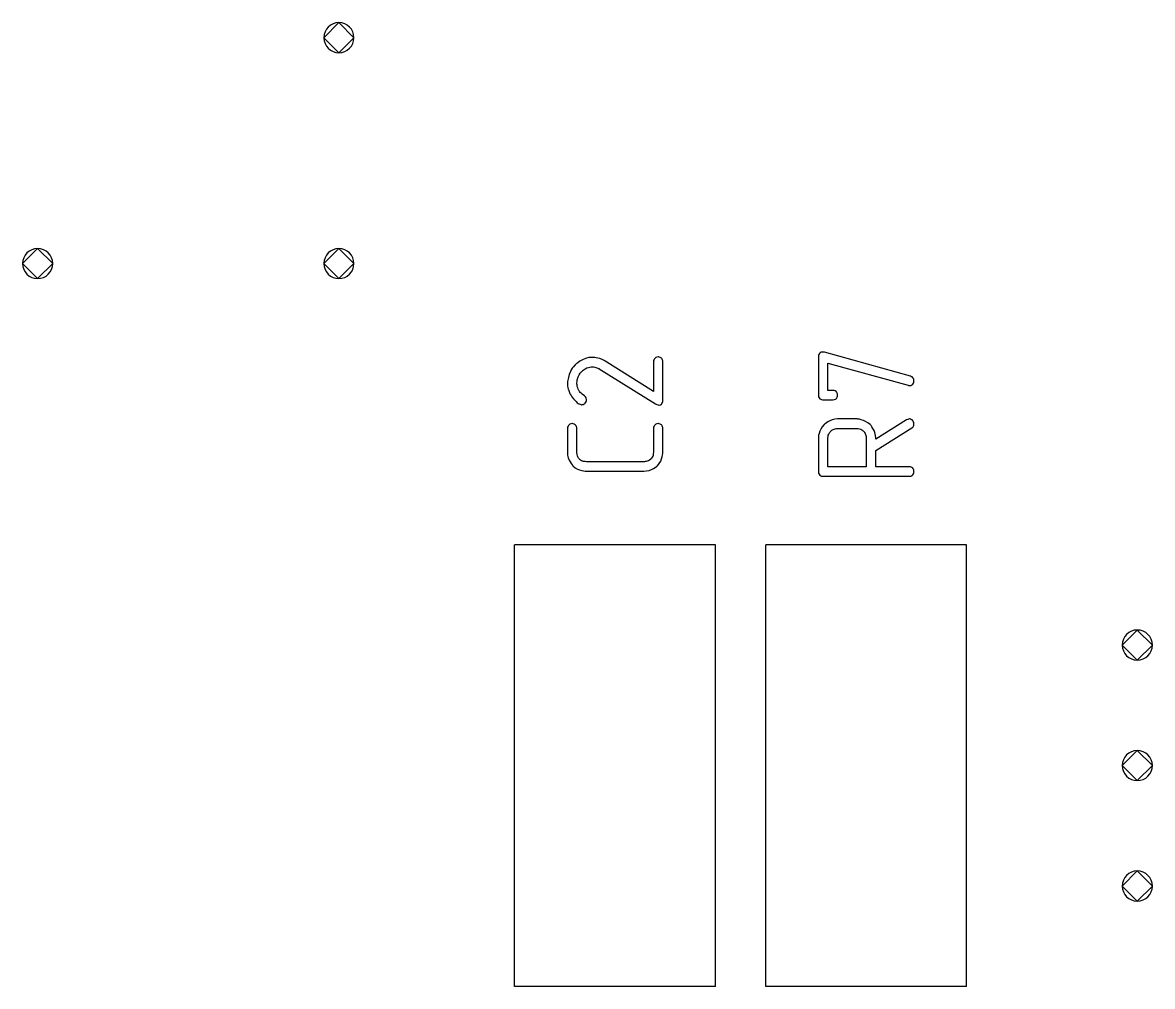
# Model space of a CAD drawing. Header units: inches. Extents: x 0 to 594, y -420 to 0.
# Drawn here: x 182.16 to 193.41, y -156.78 to -147.18 of the extents above; entities that cross this region are included whole.
import ezdxf

# ---------------------------------------------------------------- set-up
doc = ezdxf.new("R2010")
doc.units = ezdxf.units.IN
doc.header["$MEASUREMENT"] = 0

msp = doc.modelspace()

# ---------------------------------------------------------------- linework, layer by layer
at = {"color": 18, "true_color": 0x000000}
for p, q in [((185.312, -147.183), (185.162, -147.333)), ((185.462, -147.333), (185.312, -147.183)), ((185.162, -147.333), (185.312, -147.483)), ((185.312, -147.483), (185.462, -147.333)), ((182.312, -149.433), (182.162, -149.583)), ((182.462, -149.583), (182.312, -149.433)), ((185.312, -149.433), (185.162, -149.583)), ((185.462, -149.583), (185.312, -149.433)), ((182.162, -149.583), (182.312, -149.733)), ((182.312, -149.733), (182.462, -149.583)), ((185.162, -149.583), (185.312, -149.733)), ((185.312, -149.733), (185.462, -149.583)), ((187.801, -150.52), (187.767, -150.53)), ((187.819, -150.519), (187.801, -150.52)), ((187.838, -150.517), (187.819, -150.519)), ((187.84, -150.517), (187.838, -150.517)), ((187.847, -150.517), (187.84, -150.517)), ((187.859, -150.519), (187.847, -150.517)), ((187.874, -150.522), (187.859, -150.519)), ((187.891, -150.525), (187.874, -150.522)), ((187.911, -150.53), (187.891, -150.525)), ((188.462, -150.525), (188.459, -150.527)), ((188.469, -150.52), (188.462, -150.525)), ((188.479, -150.516), (188.469, -150.52)), ((188.492, -150.513), (188.479, -150.516)), ((188.494, -150.513), (188.492, -150.513)), ((188.502, -150.515), (188.494, -150.513)), ((188.511, -150.519), (188.502, -150.515)), ((188.523, -150.526), (188.511, -150.519)), ((190.088, -150.496), (190.087, -150.505)), ((190.087, -150.505), (190.087, -150.894)), ((190.087, -150.505), (190.087, -150.505)), ((190.091, -150.488), (190.088, -150.496)), ((190.097, -150.479), (190.091, -150.488)), ((190.104, -150.471), (190.097, -150.479)), ((190.113, -150.465), (190.104, -150.471)), ((190.126, -150.464), (190.113, -150.465)), ((190.147, -150.467), (190.126, -150.464)), ((191.003, -150.705), (190.147, -150.467)), ((187.636, -150.626), (187.626, -150.642)), ((187.649, -150.611), (187.636, -150.626)), ((187.661, -150.595), (187.649, -150.611)), ((187.663, -150.594), (187.661, -150.595)), ((187.664, -150.592), (187.663, -150.594)), ((187.668, -150.588), (187.664, -150.592)), ((187.674, -150.582), (187.668, -150.588)), ((187.681, -150.577), (187.674, -150.582)), ((187.69, -150.571), (187.681, -150.577)), ((187.711, -150.556), (187.69, -150.571)), ((187.736, -150.541), (187.711, -150.556)), ((187.767, -150.53), (187.736, -150.541)), ((187.745, -150.644), (187.763, -150.632)), ((187.763, -150.632), (187.781, -150.623)), ((187.781, -150.623), (187.797, -150.618)), ((187.797, -150.618), (187.812, -150.615)), ((187.812, -150.615), (187.823, -150.612)), ((187.823, -150.612), (187.831, -150.612)), ((187.831, -150.612), (187.832, -150.612)), ((187.832, -150.612), (187.833, -150.612)), ((187.833, -150.612), (187.846, -150.613)), ((187.846, -150.613), (187.859, -150.615)), ((187.859, -150.615), (187.871, -150.618)), ((187.871, -150.618), (187.881, -150.62)), ((187.881, -150.62), (187.891, -150.625)), ((187.891, -150.625), (187.898, -150.627)), ((187.898, -150.627), (187.904, -150.629)), ((187.904, -150.629), (187.905, -150.63)), ((187.905, -150.63), (188.465, -150.981)), ((187.932, -150.539), (187.911, -150.53)), ((187.955, -150.548), (187.932, -150.539)), ((188.444, -150.856), (187.955, -150.548)), ((188.445, -150.548), (188.444, -150.557)), ((188.444, -150.557), (188.444, -150.856)), ((188.451, -150.537), (188.445, -150.548)), ((188.454, -150.533), (188.451, -150.537)), ((188.459, -150.527), (188.454, -150.533)), ((188.526, -150.527), (188.523, -150.526)), ((188.53, -150.534), (188.526, -150.527)), ((188.535, -150.544), (188.53, -150.534)), ((188.537, -150.551), (188.535, -150.544)), ((188.538, -150.56), (188.537, -150.551)), ((188.538, -150.949), (188.538, -150.56)), ((190.181, -150.846), (190.181, -150.575)), ((190.181, -150.575), (190.979, -150.795)), ((187.591, -150.744), (187.589, -150.756)), ((187.597, -150.719), (187.591, -150.744)), ((187.605, -150.689), (187.597, -150.719)), ((187.618, -150.657), (187.605, -150.689)), ((187.626, -150.642), (187.618, -150.657)), ((187.683, -150.751), (187.685, -150.74)), ((187.685, -150.74), (187.687, -150.732)), ((187.687, -150.732), (187.69, -150.723)), ((187.69, -150.723), (187.692, -150.718)), ((187.692, -150.718), (187.694, -150.713)), ((187.694, -150.712), (187.705, -150.691)), ((187.694, -150.713), (187.694, -150.712)), ((187.705, -150.691), (187.715, -150.675)), ((187.715, -150.675), (187.721, -150.668)), ((187.721, -150.668), (187.723, -150.664)), ((187.723, -150.664), (187.726, -150.661)), ((187.726, -150.661), (187.728, -150.66)), ((187.728, -150.66), (187.745, -150.644)), ((191.006, -150.705), (191.003, -150.705)), ((191.011, -150.708), (191.006, -150.705)), ((191.02, -150.712), (191.011, -150.708)), ((191.028, -150.72), (191.02, -150.712)), ((191.03, -150.723), (191.028, -150.72)), ((191.033, -150.729), (191.03, -150.723)), ((191.037, -150.739), (191.033, -150.729)), ((191.038, -150.75), (191.037, -150.739)), ((187.588, -150.766), (187.587, -150.773)), ((187.587, -150.773), (187.587, -150.784)), ((187.587, -150.773), (187.587, -150.773)), ((187.587, -150.784), (187.588, -150.802)), ((187.589, -150.756), (187.588, -150.766)), ((187.588, -150.802), (187.591, -150.821)), ((187.591, -150.821), (187.594, -150.828)), ((187.594, -150.828), (187.595, -150.833)), ((187.595, -150.833), (187.597, -150.836)), ((187.597, -150.836), (187.597, -150.837)), ((187.597, -150.837), (187.604, -150.857)), ((187.604, -150.857), (187.612, -150.876)), ((187.681, -150.777), (187.683, -150.751)), ((187.681, -150.782), (187.681, -150.777)), ((187.683, -150.79), (187.681, -150.782)), ((187.684, -150.798), (187.683, -150.79)), ((187.685, -150.809), (187.684, -150.798)), ((187.69, -150.821), (187.685, -150.809)), ((187.694, -150.833), (187.69, -150.821)), ((187.701, -150.846), (187.694, -150.833)), ((187.702, -150.847), (187.701, -150.846)), ((187.705, -150.852), (187.702, -150.847)), ((187.709, -150.857), (187.705, -150.852)), ((187.715, -150.866), (187.709, -150.857)), ((190.229, -150.846), (190.181, -150.846)), ((190.23, -150.846), (190.229, -150.846)), ((190.233, -150.846), (190.23, -150.846)), ((190.237, -150.846), (190.233, -150.846)), ((190.243, -150.847), (190.237, -150.846)), ((190.254, -150.852), (190.243, -150.847)), ((190.266, -150.86), (190.254, -150.852)), ((190.267, -150.863), (190.266, -150.86)), ((190.979, -150.795), (190.983, -150.797)), ((190.983, -150.797), (190.987, -150.798)), ((190.987, -150.798), (190.992, -150.798)), ((190.992, -150.798), (190.993, -150.798)), ((190.993, -150.798), (191.007, -150.797)), ((191.007, -150.797), (191.018, -150.791)), ((191.018, -150.791), (191.024, -150.787)), ((191.024, -150.787), (191.027, -150.785)), ((191.027, -150.785), (191.034, -150.774)), ((191.034, -150.774), (191.037, -150.763)), ((191.037, -150.763), (191.038, -150.753)), ((191.038, -150.753), (191.038, -150.75)), ((187.612, -150.876), (187.615, -150.883)), ((187.615, -150.883), (187.618, -150.888)), ((187.618, -150.888), (187.619, -150.891)), ((187.619, -150.891), (187.62, -150.892)), ((187.62, -150.892), (187.633, -150.912)), ((187.633, -150.912), (187.647, -150.931)), ((187.647, -150.931), (187.661, -150.945)), ((187.661, -150.945), (187.674, -150.957)), ((187.674, -150.957), (187.685, -150.969)), ((187.685, -150.969), (187.695, -150.976)), ((187.723, -150.874), (187.715, -150.866)), ((187.733, -150.884), (187.723, -150.874)), ((187.756, -150.901), (187.733, -150.884)), ((187.757, -150.902), (187.756, -150.901)), ((187.761, -150.905), (187.757, -150.902)), ((187.767, -150.911), (187.761, -150.905)), ((187.761, -150.977), (187.764, -150.974)), ((187.764, -150.974), (187.771, -150.963)), ((187.773, -150.919), (187.767, -150.911)), ((187.771, -150.963), (187.776, -150.952)), ((187.777, -150.94), (187.773, -150.919)), ((187.776, -150.952), (187.777, -150.943)), ((187.777, -150.943), (187.777, -150.94)), ((188.528, -150.976), (188.534, -150.966)), ((188.534, -150.966), (188.537, -150.957)), ((188.537, -150.957), (188.538, -150.949)), ((190.087, -150.894), (190.088, -150.909)), ((190.088, -150.909), (190.094, -150.921)), ((190.094, -150.921), (190.102, -150.929)), ((190.102, -150.929), (190.111, -150.935)), ((190.111, -150.935), (190.119, -150.938)), ((190.119, -150.938), (190.128, -150.939)), ((190.128, -150.939), (190.133, -150.94)), ((190.133, -150.94), (190.135, -150.94)), ((190.135, -150.94), (190.23, -150.94)), ((190.23, -150.94), (190.246, -150.938)), ((190.246, -150.938), (190.257, -150.933)), ((190.257, -150.933), (190.263, -150.929)), ((190.263, -150.929), (190.266, -150.926)), ((190.266, -150.926), (190.273, -150.915)), ((190.271, -150.868), (190.267, -150.863)), ((190.276, -150.88), (190.271, -150.868)), ((190.273, -150.915), (190.276, -150.905)), ((190.277, -150.894), (190.276, -150.88)), ((190.276, -150.905), (190.277, -150.897)), ((190.277, -150.897), (190.277, -150.894)), ((187.695, -150.976), (187.701, -150.98)), ((187.701, -150.98), (187.704, -150.981)), ((187.704, -150.981), (187.715, -150.985)), ((187.715, -150.985), (187.723, -150.988)), ((187.723, -150.988), (187.729, -150.99)), ((187.729, -150.99), (187.73, -150.99)), ((187.73, -150.99), (187.737, -150.988)), ((187.737, -150.988), (187.745, -150.987)), ((187.745, -150.987), (187.754, -150.981)), ((187.754, -150.981), (187.761, -150.977)), ((188.465, -150.981), (188.479, -150.988)), ((188.479, -150.988), (188.49, -150.991)), ((188.49, -150.991), (188.497, -150.993)), ((188.497, -150.993), (188.5, -150.993)), ((188.5, -150.993), (188.513, -150.99)), ((188.513, -150.99), (188.523, -150.984)), ((188.523, -150.984), (188.528, -150.976)), ((187.597, -151.197), (187.594, -151.201)), ((187.602, -151.191), (187.597, -151.197)), ((187.605, -151.188), (187.602, -151.191)), ((187.612, -151.184), (187.605, -151.188)), ((187.622, -151.18), (187.612, -151.184)), ((187.635, -151.177), (187.622, -151.18)), ((187.637, -151.177), (187.635, -151.177)), ((187.644, -151.179), (187.637, -151.177)), ((187.654, -151.183), (187.644, -151.179)), ((187.666, -151.19), (187.654, -151.183)), ((187.668, -151.191), (187.666, -151.19)), ((187.673, -151.198), (187.668, -151.191)), ((187.678, -151.21), (187.673, -151.198)), ((188.454, -151.197), (188.451, -151.203)), ((188.459, -151.191), (188.454, -151.197)), ((188.462, -151.188), (188.459, -151.191)), ((188.469, -151.184), (188.462, -151.188)), ((188.479, -151.18), (188.469, -151.184)), ((188.492, -151.177), (188.479, -151.18)), ((188.494, -151.177), (188.492, -151.177)), ((188.502, -151.179), (188.494, -151.177)), ((188.511, -151.183), (188.502, -151.179)), ((188.523, -151.19), (188.511, -151.183)), ((188.526, -151.191), (188.523, -151.19)), ((188.53, -151.198), (188.526, -151.191)), ((188.535, -151.208), (188.53, -151.198)), ((190.143, -151.187), (190.125, -151.208)), ((190.146, -151.184), (190.143, -151.187)), ((190.153, -151.179), (190.146, -151.184)), ((190.166, -151.169), (190.153, -151.179)), ((190.181, -151.159), (190.166, -151.169)), ((190.201, -151.149), (190.181, -151.159)), ((190.223, -151.139), (190.201, -151.149)), ((190.249, -151.134), (190.223, -151.139)), ((190.277, -151.131), (190.249, -151.134)), ((190.467, -151.131), (190.277, -151.131)), ((190.469, -151.131), (190.467, -151.131)), ((190.47, -151.131), (190.469, -151.131)), ((190.474, -151.131), (190.47, -151.131)), ((190.48, -151.132), (190.474, -151.131)), ((190.495, -151.134), (190.48, -151.132)), ((190.514, -151.138), (190.495, -151.134)), ((190.535, -151.145), (190.514, -151.138)), ((190.557, -151.155), (190.535, -151.145)), ((190.58, -151.169), (190.557, -151.155)), ((190.603, -151.187), (190.58, -151.169)), ((190.605, -151.19), (190.603, -151.187)), ((190.611, -151.197), (190.605, -151.19)), ((190.62, -151.21), (190.611, -151.197)), ((190.965, -151.139), (190.658, -151.331)), ((190.976, -151.135), (190.965, -151.139)), ((190.992, -151.131), (190.976, -151.135)), ((190.993, -151.131), (190.992, -151.131)), ((190.994, -151.131), (190.993, -151.131)), ((191.003, -151.132), (190.994, -151.131)), ((191.014, -151.138), (191.003, -151.132)), ((191.02, -151.141), (191.014, -151.138)), ((191.026, -151.146), (191.02, -151.141)), ((191.027, -151.149), (191.026, -151.146)), ((191.031, -151.156), (191.027, -151.149)), ((191.037, -151.167), (191.031, -151.156)), ((191.035, -151.201), (191.037, -151.194)), ((191.038, -151.181), (191.037, -151.167)), ((191.037, -151.194), (191.038, -151.187)), ((191.038, -151.187), (191.038, -151.181)), ((187.588, -151.212), (187.587, -151.221)), ((187.587, -151.221), (187.587, -151.462)), ((187.587, -151.221), (187.587, -151.221)), ((187.594, -151.201), (187.588, -151.212)), ((187.68, -151.217), (187.678, -151.21)), ((187.681, -151.225), (187.68, -151.217)), ((187.681, -151.47), (187.681, -151.225)), ((188.445, -151.212), (188.444, -151.221)), ((188.444, -151.221), (188.444, -151.463)), ((188.451, -151.203), (188.445, -151.212)), ((188.537, -151.215), (188.535, -151.208)), ((188.538, -151.224), (188.537, -151.215)), ((188.538, -151.469), (188.538, -151.224)), ((190.088, -151.308), (190.087, -151.314)), ((190.089, -151.293), (190.088, -151.308)), ((190.094, -151.274), (190.089, -151.293)), ((190.101, -151.253), (190.094, -151.274)), ((190.111, -151.231), (190.101, -151.253)), ((190.125, -151.208), (190.111, -151.231)), ((190.181, -151.321), (190.183, -151.307)), ((190.183, -151.307), (190.185, -151.293)), ((190.183, -151.307), (190.183, -151.307)), ((190.185, -151.293), (190.19, -151.282)), ((190.19, -151.282), (190.195, -151.272)), ((190.195, -151.272), (190.201, -151.265)), ((190.201, -151.265), (190.205, -151.258)), ((190.205, -151.258), (190.208, -151.255)), ((190.208, -151.255), (190.209, -151.253)), ((190.209, -151.253), (190.221, -151.243)), ((190.221, -151.243), (190.232, -151.236)), ((190.232, -151.236), (190.243, -151.232)), ((190.243, -151.232), (190.253, -151.228)), ((190.253, -151.228), (190.263, -151.227)), ((190.263, -151.227), (190.27, -151.225)), ((190.27, -151.225), (190.276, -151.225)), ((190.276, -151.225), (190.277, -151.225)), ((190.277, -151.225), (190.469, -151.225)), ((190.469, -151.225), (190.484, -151.227)), ((190.484, -151.227), (190.497, -151.229)), ((190.497, -151.229), (190.51, -151.234)), ((190.51, -151.234), (190.519, -151.239)), ((190.519, -151.239), (190.526, -151.245)), ((190.526, -151.245), (190.534, -151.249)), ((190.534, -151.249), (190.536, -151.252)), ((190.536, -151.252), (190.538, -151.253)), ((190.538, -151.253), (190.546, -151.265)), ((190.546, -151.265), (190.552, -151.276)), ((190.552, -151.276), (190.557, -151.287)), ((190.557, -151.287), (190.56, -151.297)), ((190.56, -151.297), (190.562, -151.307)), ((190.562, -151.307), (190.563, -151.314)), ((190.629, -151.225), (190.62, -151.21)), ((190.641, -151.245), (190.629, -151.225)), ((190.649, -151.267), (190.641, -151.245)), ((190.655, -151.294), (190.649, -151.267)), ((190.658, -151.322), (190.655, -151.294)), ((190.658, -151.444), (191.017, -151.22)), ((191.017, -151.22), (191.026, -151.212)), ((191.026, -151.212), (191.031, -151.207)), ((191.031, -151.207), (191.034, -151.203)), ((191.034, -151.203), (191.035, -151.201)), ((190.087, -151.314), (190.087, -151.655)), ((190.087, -151.314), (190.087, -151.314)), ((190.181, -151.607), (190.181, -151.321)), ((190.563, -151.314), (190.563, -151.607)), ((190.658, -151.331), (190.658, -151.322)), ((187.587, -151.462), (187.589, -151.49)), ((187.589, -151.49), (187.595, -151.517)), ((187.595, -151.517), (187.605, -151.54)), ((187.683, -151.477), (187.681, -151.47)), ((187.684, -151.486), (187.683, -151.477)), ((187.688, -151.497), (187.684, -151.486)), ((187.692, -151.508), (187.688, -151.497)), ((187.699, -151.52), (187.692, -151.508)), ((187.709, -151.531), (187.699, -151.52)), ((187.712, -151.534), (187.709, -151.531)), ((187.718, -151.54), (187.712, -151.534)), ((188.417, -151.531), (188.406, -151.54)), ((188.418, -151.528), (188.417, -151.531)), ((188.424, -151.521), (188.418, -151.528)), ((188.431, -151.511), (188.424, -151.521)), ((188.438, -151.5), (188.431, -151.511)), ((188.44, -151.497), (188.438, -151.499)), ((188.438, -151.499), (188.438, -151.5)), ((188.441, -151.487), (188.44, -151.497)), ((188.442, -151.476), (188.441, -151.487)), ((188.444, -151.463), (188.442, -151.476)), ((188.516, -151.551), (188.524, -151.528)), ((188.524, -151.528), (188.531, -151.507)), ((188.531, -151.507), (188.535, -151.489)), ((188.535, -151.489), (188.537, -151.475)), ((188.537, -151.475), (188.538, -151.469)), ((190.658, -151.607), (190.658, -151.444)), ((187.605, -151.54), (187.615, -151.559)), ((187.615, -151.559), (187.625, -151.576)), ((187.625, -151.576), (187.635, -151.587)), ((187.635, -151.587), (187.64, -151.594)), ((187.64, -151.594), (187.643, -151.597)), ((187.643, -151.597), (187.664, -151.616)), ((187.664, -151.616), (187.687, -151.63)), ((187.687, -151.63), (187.709, -151.638)), ((187.709, -151.638), (187.73, -151.645)), ((187.728, -151.547), (187.718, -151.54)), ((187.74, -151.552), (187.728, -151.547)), ((187.73, -151.645), (187.749, -151.649)), ((187.742, -151.552), (187.74, -151.552)), ((187.743, -151.554), (187.742, -151.552)), ((187.752, -151.555), (187.743, -151.554)), ((187.749, -151.649), (187.764, -151.651)), ((187.763, -151.556), (187.752, -151.555)), ((187.777, -151.558), (187.763, -151.556)), ((188.349, -151.558), (187.777, -151.558)), ((188.348, -151.652), (188.376, -151.649)), ((188.351, -151.558), (188.349, -151.558)), ((188.356, -151.558), (188.351, -151.558)), ((188.363, -151.556), (188.356, -151.558)), ((188.372, -151.555), (188.363, -151.556)), ((188.383, -151.551), (188.372, -151.555)), ((188.376, -151.649), (188.403, -151.644)), ((188.394, -151.547), (188.383, -151.551)), ((188.406, -151.54), (188.394, -151.547)), ((188.403, -151.644), (188.425, -151.634)), ((188.425, -151.634), (188.445, -151.624)), ((188.445, -151.624), (188.462, -151.614)), ((188.462, -151.614), (188.473, -151.604)), ((188.473, -151.604), (188.48, -151.599)), ((188.48, -151.599), (188.483, -151.596)), ((188.483, -151.596), (188.502, -151.573)), ((188.502, -151.573), (188.516, -151.551)), ((190.563, -151.607), (190.181, -151.607)), ((190.992, -151.607), (190.658, -151.607)), ((190.993, -151.607), (190.992, -151.607)), ((190.996, -151.607), (190.993, -151.607)), ((191.004, -151.609), (190.996, -151.607)), ((191.016, -151.613), (191.004, -151.609)), ((191.027, -151.621), (191.016, -151.613)), ((191.028, -151.624), (191.027, -151.621)), ((191.033, -151.63), (191.028, -151.624)), ((191.037, -151.641), (191.033, -151.63)), ((191.038, -151.655), (191.037, -151.641)), ((187.764, -151.651), (187.77, -151.652)), ((187.77, -151.652), (187.773, -151.652)), ((187.773, -151.652), (187.776, -151.652)), ((187.776, -151.652), (187.777, -151.652)), ((187.777, -151.652), (188.348, -151.652)), ((190.087, -151.655), (190.088, -151.671)), ((190.088, -151.671), (190.094, -151.682)), ((190.094, -151.682), (190.102, -151.69)), ((190.102, -151.69), (190.111, -151.696)), ((190.111, -151.696), (190.119, -151.699)), ((190.119, -151.699), (190.128, -151.7)), ((190.128, -151.7), (190.133, -151.702)), ((190.133, -151.702), (190.135, -151.702)), ((190.135, -151.702), (190.992, -151.702)), ((190.992, -151.702), (191.007, -151.699)), ((191.007, -151.699), (191.018, -151.695)), ((191.018, -151.695), (191.024, -151.69)), ((191.024, -151.69), (191.027, -151.688)), ((191.027, -151.688), (191.034, -151.676)), ((191.034, -151.676), (191.037, -151.666)), ((191.037, -151.666), (191.038, -151.658)), ((191.038, -151.658), (191.038, -151.655)), ((187.062, -156.783), (187.062, -152.383)), ((189.062, -152.383), (187.062, -152.383)), ((189.062, -156.783), (189.062, -152.383)), ((191.562, -152.383), (189.562, -152.383)), ((189.562, -156.783), (189.562, -152.383)), ((191.562, -156.783), (191.562, -152.383)), ((193.262, -153.233), (193.112, -153.383)), ((193.412, -153.383), (193.262, -153.233)), ((193.112, -153.383), (193.262, -153.533)), ((193.262, -153.533), (193.412, -153.383)), ((193.262, -154.433), (193.112, -154.583)), ((193.412, -154.583), (193.262, -154.433)), ((193.112, -154.583), (193.262, -154.733)), ((193.262, -154.733), (193.412, -154.583)), ((193.262, -155.633), (193.112, -155.783)), ((193.412, -155.783), (193.262, -155.633)), ((193.112, -155.783), (193.262, -155.933)), ((193.262, -155.933), (193.412, -155.783)), ((189.062, -156.783), (187.062, -156.783)), ((191.562, -156.783), (189.562, -156.783))]:
    msp.add_line(p, q, dxfattribs=at)
for centre, start, end in [((185.312, -147.333), 90, 180), ((185.312, -147.333), 0, 90), ((185.312, -147.333), 180, 270), ((185.312, -147.333), 270, 0), ((182.312, -149.583), 90, 180), ((182.312, -149.583), 0, 90), ((185.312, -149.583), 90, 180), ((185.312, -149.583), 0, 90), ((182.312, -149.583), 180, 270), ((182.312, -149.583), 270, 0), ((185.312, -149.583), 180, 270), ((185.312, -149.583), 270, 0), ((193.262, -153.383), 90, 180), ((193.262, -153.383), 0, 90), ((193.262, -153.383), 180, 270), ((193.262, -153.383), 270, 0), ((193.262, -154.583), 90, 180), ((193.262, -154.583), 0, 90), ((193.262, -154.583), 180, 270), ((193.262, -154.583), 270, 0), ((193.262, -155.783), 90, 180), ((193.262, -155.783), 0, 90), ((193.262, -155.783), 180, 270), ((193.262, -155.783), 270, 0)]:
    msp.add_arc(centre, 0.15, start, end, dxfattribs=at)

doc.saveas('drawing.dxf')
